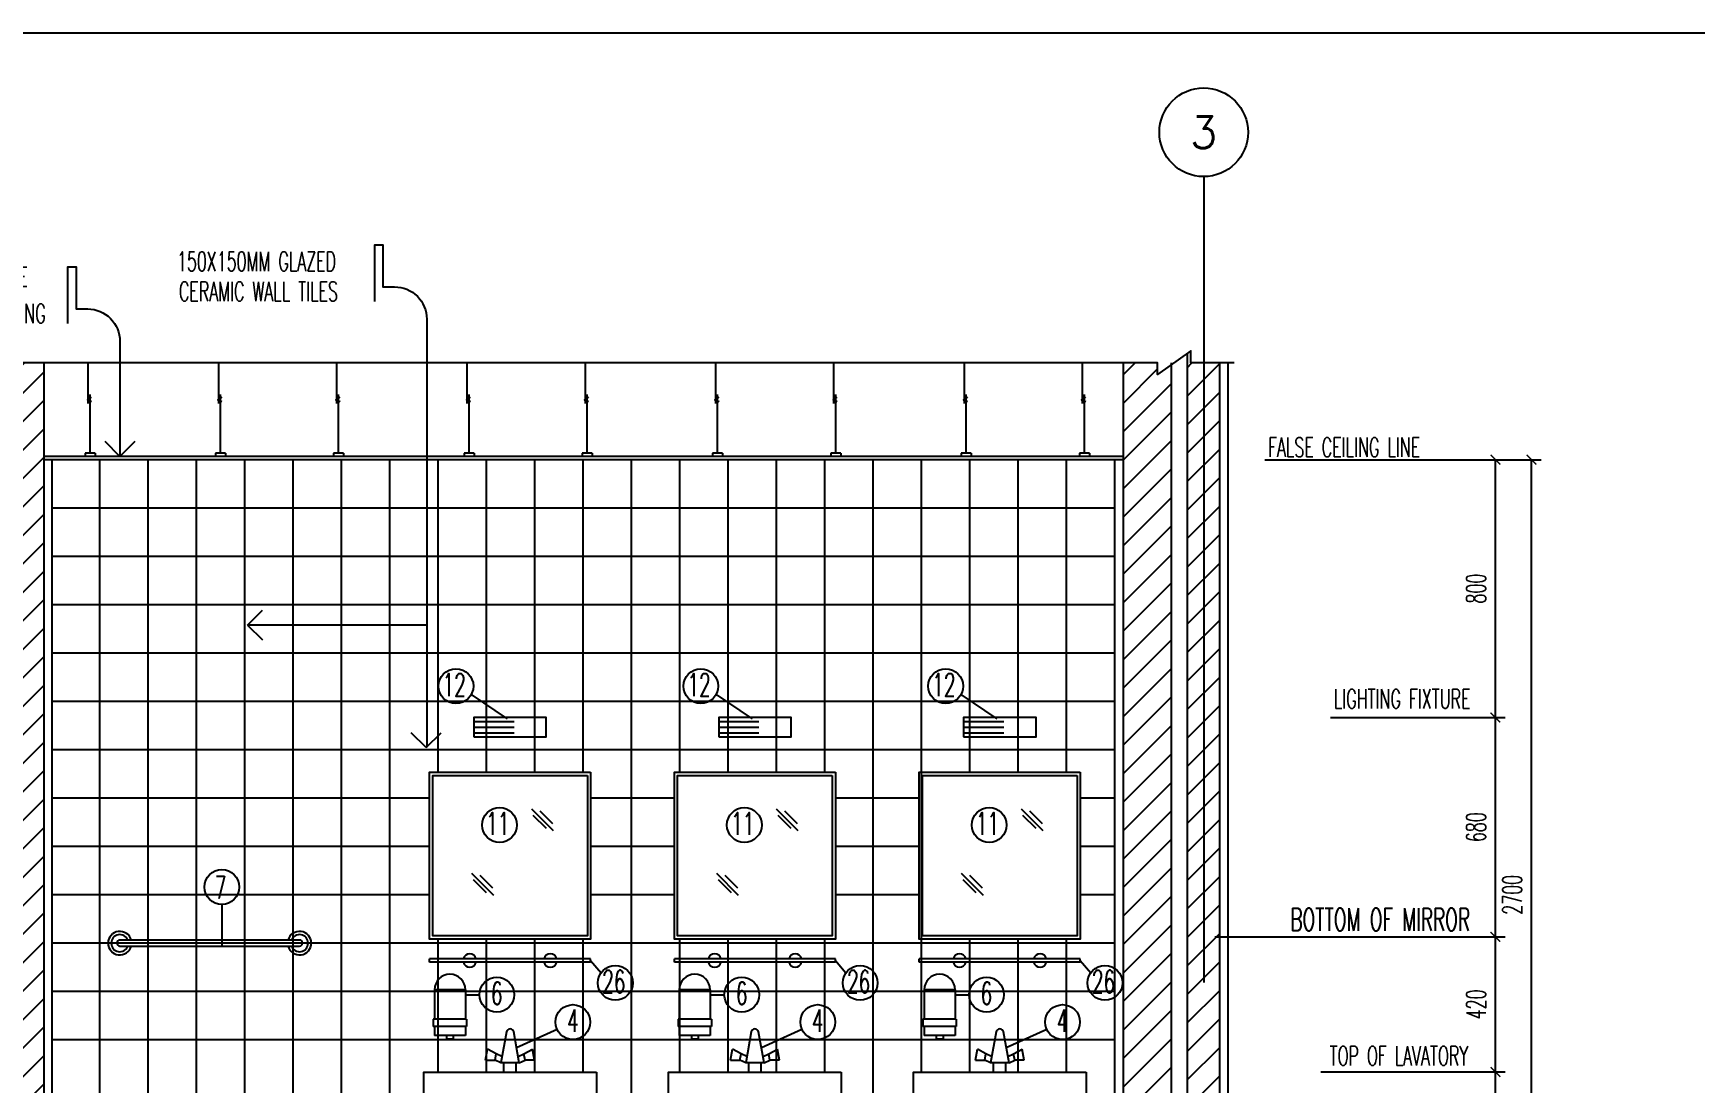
# Model space of a CAD drawing. Extents: x 417682.6 to 417711.5, y 43441 to 43460.9.
# Drawn here: x 417701.73 to 417706.88, y 43457.65 to 43460.9 of the extents above; entities that cross this region are included whole.
import ezdxf
from ezdxf.enums import TextEntityAlignment as Align

# ---------------------------------------------------------------- set-up
doc = ezdxf.new("R2010")
doc.units = 0
doc.header["$MEASUREMENT"] = 0
doc.header["$PDMODE"] = 3
doc.header["$PDSIZE"] = 0.1
doc.linetypes.add('CENTERX2', pattern=[4, 2.5, -0.5, 0.5, -0.5])
doc.linetypes.add('HIDDEN2', pattern=[0.1875, 0.125, -0.0625])
doc.layers.get('0').update_dxf_attribs({"linetype": 'CONTINUOUS'})
doc.layers.get('DEFPOINTS').update_dxf_attribs({"linetype": 'CONTINUOUS'})
for name, color, linetype in [('A-HATCH', 11, 'CONTINUOUS'), ('AX', 6, 'CONTINUOUS'), ('AX-CR', 2, 'CONTINUOUS'), ('AX-TXT', 4, 'CONTINUOUS'), ('AXES', 11, 'CENTERX2'), ('Dimout', 4, 'CONTINUOUS'), ('DW', 7, 'CONTINUOUS'), ('ELE', 3, 'CONTINUOUS'), ('ELV', 7, 'CONTINUOUS'), ('FIX', 3, 'CONTINUOUS'), ('Hatch', 11, 'CONTINUOUS'), ('INSUL', 7, 'CONTINUOUS'), ('K-FUR', 3, 'CONTINUOUS'), ('Plaster', 7, 'CONTINUOUS'), ('SANI', 2, 'CONTINUOUS'), ('Tile', 5, 'CONTINUOUS'), ('TITLE', 6, 'CONTINUOUS'), ('TXT', 2, 'CONTINUOUS'), ('WALL', 6, 'CONTINUOUS'), ('WallPartition', 2, 'CONTINUOUS')]:
    doc.layers.add(name, color=color, linetype=linetype)
doc.styles.add('ROMANS', font='ROMANS.shx', dxfattribs={"width": 0.6})
doc.dimstyles.new('R50', dxfattribs={"dimscale": 0, "dimtxt": 0.06, "dimasz": 0.03, "dimexe": 0.03, "dimexo": 0.03, "dimgap": 0.03, "dimtad": 1, "dimdec": 0, "dimlfac": 1000, "dimzin": 13, "dimdsep": 46, "dimtxsty": 'ROMANS', "dimblk": 'ARCHTICK', "dimcen": 0.09, "dimclrd": 4, "dimclre": 4, "dimclrt": 2, "dimadec": 0, "dimazin": 0, "dimtfac": 1, "dimtdec": 0, "dimtofl": 0, "dimtmove": 2, "dimatfit": 3, "dimldrblk": 'CLOSEDBLANK', "dimfxl": 0, "dimtolj": 1, "dimtzin": 0, "dimarcsym": 0})

# ---------------------------------------------------------------- blocks, each defined once
blk = doc.blocks.new('AXU')
at = {"layer": 'AX-CR'}
blk.add_circle((0, 350), 350, dxfattribs=at)
at = {"layer": 'AX-TXT', "style": 'ROMANS'}
blk.add_attdef('AX', text='', height=250, dxfattribs=at).set_placement((0, 350), align=Align.MIDDLE)
blk = doc.blocks.new('GAN')
for p, q in [((-0.0212, 0.1644), (-0.0212, 0.29)), ((-0.0155, 0.01), (-0.0155, 0.1918)), ((0, 0.01), (-0.031, 0.01)), ((-0.031, 0.01), (-0.031, 0)), ((0, 0.01), (0, 0))]:
    blk.add_line(p, q)
blk.add_lwpolyline([(-0.0118, 0.184), (-0.024, 0.1754), (-0.0113, 0.1703)])
blk = doc.blocks.new('walling')
at = {"layer": 'ELV'}
blk.add_line((0.1363, -1.1797), (-0.4198, -1.1797), dxfattribs=at)
blk.add_lwpolyline([(-0.025, -0.176), (-0.025, 0), (0, 0), (0, -0.1306), (0.0363, -0.1306, -0.414214), (0.1363, -0.2306), (0.1363, -1.5582)], format="xyb", dxfattribs=at)
at = {"layer": 'WALL'}
for p, q in [((-0.4198, -1.1797), (-0.3736, -1.1334)), ((-0.4198, -1.1797), (-0.3736, -1.2259)), ((0.1345, -1.56), (0.0882, -1.5137)), ((0.1345, -1.56), (0.1808, -1.5137))]:
    blk.add_line(p, q, dxfattribs=at)
at = {"layer": 'TXT', "style": 'ROMANS', "width": 0.6}
for s, p in [('150X150MM GLAZED', (-0.639, -0.0816)), ('CERAMIC WALL TILES', (-0.6331, -0.1746))]:
    blk.add_text(s, height=0.06, dxfattribs=at).set_placement(p)
blk = doc.blocks.new('_ARCHTICK')
at = {"color": 0, "linetype": 'ByBlock', "const_width": 0.15}
blk.add_lwpolyline([(-0.5, -0.5), (0.5, 0.5)], dxfattribs=at)
blk = doc.blocks.new('*D48')
at = {"layer": 'DEFPOINTS', "color": 0}
for p in [(417705.693, 43457.6789), (417706.265, 43457.6789), (417705.5192, 43456.8786)]:
    blk.add_point(p, dxfattribs=at)
at = {"layer": 'Dimout', "color": 4, "lineweight": -2}
for p, q in [((417705.723, 43457.6789), (417706.295, 43457.6789)), ((417706.265, 43456.8786), (417706.265, 43457.6789)), ((417705.5492, 43456.8786), (417706.295, 43456.8786))]:
    blk.add_line(p, q, dxfattribs=at)
at = {"layer": 'Dimout', "color": 4, "lineweight": -2, "xscale": 0.03, "yscale": 0.03, "zscale": 0.03}
for p, rotation in [((417706.265, 43457.6789), 90), ((417706.265, 43456.8786), 270)]:
    blk.add_blockref('_ARCHTICK', p, dxfattribs=dict(at, rotation=rotation))
at = {"layer": 'Dimout', "color": 2, "insert": (417706.205, 43457.2788), "char_height": 0.06, "attachment_point": 5, "rotation": 90, "style": 'ROMANS'}
blk.add_mtext('\\A1;800', dxfattribs=at)
blk = doc.blocks.new('_ClosedBlank')
at = {"color": 0, "linetype": 'ByBlock', "lineweight": -2}
for p, q in [((-1, 0.17), (0, 0)), ((-1, 0.17), (-1, -0.17)), ((0, 0), (-1, -0.17))]:
    blk.add_line(p, q, dxfattribs=at)
blk = doc.blocks.new('*D47')
at = {"layer": 'DEFPOINTS', "color": 0}
for p in [(417705.3644, 43458.0981), (417706.265, 43458.0981), (417705.693, 43457.6789)]:
    blk.add_point(p, dxfattribs=at)
at = {"layer": 'Dimout', "color": 4, "lineweight": -2}
for p, q in [((417705.3944, 43458.0981), (417706.295, 43458.0981)), ((417706.265, 43457.6789), (417706.265, 43458.0981)), ((417705.723, 43457.6789), (417706.295, 43457.6789))]:
    blk.add_line(p, q, dxfattribs=at)
at = {"layer": 'Dimout', "color": 4, "lineweight": -2, "xscale": 0.03, "yscale": 0.03, "zscale": 0.03}
for p, rotation in [((417706.265, 43458.0981), 90), ((417706.265, 43457.6789), 270)]:
    blk.add_blockref('_ARCHTICK', p, dxfattribs=dict(at, rotation=rotation))
at = {"layer": 'Dimout', "color": 2, "insert": (417706.205, 43457.8885), "char_height": 0.06, "attachment_point": 5, "rotation": 90, "style": 'ROMANS'}
blk.add_mtext('\\A1;420', dxfattribs=at)
blk = doc.blocks.new('*D46')
at = {"layer": 'DEFPOINTS', "color": 0}
for p in [(417705.723, 43458.7785), (417706.265, 43458.7785), (417705.3644, 43458.0981)]:
    blk.add_point(p, dxfattribs=at)
at = {"layer": 'Dimout', "color": 4, "lineweight": -2}
for p, q in [((417705.753, 43458.7785), (417706.295, 43458.7785)), ((417706.265, 43458.0981), (417706.265, 43458.7785)), ((417705.3944, 43458.0981), (417706.295, 43458.0981))]:
    blk.add_line(p, q, dxfattribs=at)
at = {"layer": 'Dimout', "color": 4, "lineweight": -2, "xscale": 0.03, "yscale": 0.03, "zscale": 0.03}
for p, rotation in [((417706.265, 43458.7785), 90), ((417706.265, 43458.0981), 270)]:
    blk.add_blockref('_ARCHTICK', p, dxfattribs=dict(at, rotation=rotation))
at = {"layer": 'Dimout', "color": 2, "insert": (417706.205, 43458.4383), "char_height": 0.06, "attachment_point": 5, "rotation": 90, "style": 'ROMANS'}
blk.add_mtext('\\A1;680', dxfattribs=at)
blk = doc.blocks.new('*D45')
at = {"layer": 'DEFPOINTS', "color": 0}
for p in [(417705.5192, 43459.5786), (417706.265, 43459.5786), (417705.723, 43458.7785)]:
    blk.add_point(p, dxfattribs=at)
at = {"layer": 'Dimout', "color": 4, "lineweight": -2}
for p, q in [((417705.5492, 43459.5786), (417706.295, 43459.5786)), ((417706.265, 43458.7785), (417706.265, 43459.5786)), ((417705.753, 43458.7785), (417706.295, 43458.7785))]:
    blk.add_line(p, q, dxfattribs=at)
at = {"layer": 'Dimout', "color": 4, "lineweight": -2, "xscale": 0.03, "yscale": 0.03, "zscale": 0.03}
for p, rotation in [((417706.265, 43459.5786), 90), ((417706.265, 43458.7785), 270)]:
    blk.add_blockref('_ARCHTICK', p, dxfattribs=dict(at, rotation=rotation))
at = {"layer": 'Dimout', "color": 2, "insert": (417706.205, 43459.1786), "char_height": 0.06, "attachment_point": 5, "rotation": 90, "style": 'ROMANS'}
blk.add_mtext('\\A1;800', dxfattribs=at)
blk = doc.blocks.new('*D44')
at = {"layer": 'DEFPOINTS', "color": 0}
for p in [(417705.723, 43459.5786), (417706.3773, 43459.5786), (417705.7265, 43456.8786)]:
    blk.add_point(p, dxfattribs=at)
at = {"layer": 'Dimout', "color": 4, "lineweight": -2}
for p, q in [((417705.753, 43459.5786), (417706.4073, 43459.5786)), ((417706.3773, 43456.8786), (417706.3773, 43459.5786)), ((417705.7565, 43456.8786), (417706.4073, 43456.8786))]:
    blk.add_line(p, q, dxfattribs=at)
at = {"layer": 'Dimout', "color": 4, "lineweight": -2, "xscale": 0.03, "yscale": 0.03, "zscale": 0.03}
for p, rotation in [((417706.3773, 43459.5786), 90), ((417706.3773, 43456.8786), 270)]:
    blk.add_blockref('_ARCHTICK', p, dxfattribs=dict(at, rotation=rotation))
at = {"layer": 'Dimout', "color": 2, "insert": (417706.3173, 43458.2286), "char_height": 0.06, "attachment_point": 5, "rotation": 90, "style": 'ROMANS'}
blk.add_mtext('\\A1;2700', dxfattribs=at)
blk = doc.blocks.new('A$C753C42D5')
at = {"layer": 'SANI', "linetype": 'Continuous'}
for p, q in [((0.2568, 0.9248), (0.2394, 0.8287)), ((0.2968, 0.8287), (0.2793, 0.9248)), ((0.1923, 0.8373), (0.1985, 0.8714)), ((0.1923, 0.8373), (0.2215, 0.8373)), ((0.225, 0.8568), (0.1985, 0.8714)), ((0.2215, 0.8373), (0.225, 0.8568)), ((0.2394, 0.8287), (0.2215, 0.8373)), ((0.2429, 0.8483), (0.225, 0.8568)), ((0.2968, 0.8287), (0.2394, 0.8287)), ((0.2489, 0.8), (0.2489, 0.8287)), ((0.2872, 0.8), (0.2872, 0.8287)), ((0.2933, 0.8483), (0.3112, 0.8568)), ((0.2968, 0.8287), (0.3147, 0.8373)), ((0.3112, 0.8568), (0.3377, 0.8714)), ((0.3147, 0.8373), (0.3112, 0.8568)), ((0.3439, 0.8373), (0.3147, 0.8373)), ((0.3439, 0.8373), (0.3377, 0.8714)), ((0.2252, 0.5724), (0.1713, 0)), ((0.3109, 0.5724), (0.3648, 0))]:
    blk.add_line(p, q, dxfattribs=at)
at = {"layer": 'SANI', "linetype": 'HIDDEN2'}
for p, q in [((0.2441, 0.57), (0.2441, 0.5382)), ((0.292, 0.57), (0.292, 0.5382)), ((0.2968, 0.5382), (0.2394, 0.5382)), ((0.2394, 0.5382), (0.2394, 0.5094)), ((0.2968, 0.5382), (0.2968, 0.5094)), ((0.2394, 0.5094), (0.2489, 0.4903)), ((0.2489, 0.4903), (0.2489, 0.4616)), ((0.2872, 0.4903), (0.2968, 0.5094)), ((0.2872, 0.4903), (0.2872, 0.4616)), ((0.2394, 0.4328), (0.2489, 0.4616)), ((0.2394, 0.4328), (0.2394, 0.3179)), ((0.2872, 0.4616), (0.2968, 0.4328)), ((0.2968, 0.4328), (0.2968, 0.3179))]:
    blk.add_line(p, q, dxfattribs=at)
at = {"layer": 'SANI', "linetype": 'Continuous'}
blk.add_lwpolyline([(0.5362, 0.8), (0.5362, 0.789), (0.5362, 0.7282), (0, 0.7282), (0, 0.789), (0, 0.8)], close=True, dxfattribs=at)
for points in [[(0.517, 0.7282, -0.000994), (0.517, 0.7278, -0.145509)], [(0.5158, 0.7124, -0.107261), (0.5003, 0.6716, -0.107169), (0.4442, 0.6162, -0.077294), (0.3677, 0.5829, -0.06439), (0.2685, 0.57, -0.06439), (0.1694, 0.5829, -0.077294), (0.0929, 0.6162, -0.107169), (0.0368, 0.6716, -0.107938), (0.0212, 0.7126, -0.000994)]]:
    blk.add_lwpolyline(points, format="xyb", dxfattribs=at)
for centre, radius, start, end in [((0.2681, 0.9226), 0.0115, 9.5273, 170.4727), ((0.0024, 0.709), 0.0191, 10.8078, 88.4915), ((0.5347, 0.709), 0.0191, 89.1936, 170.0196)]:
    blk.add_arc(centre, radius, start, end, dxfattribs=at)
at = {"layer": 'SANI', "linetype": 'HIDDEN2'}
blk.add_arc((0.2681, 0.3179), 0.0287, 180, 0, dxfattribs=at)
blk = doc.blocks.new('ceil')
at = {"layer": 'ELV'}
blk.add_lwpolyline([(-0.1613, 0.4121), (-0.1613, 0.5881), (-0.1363, 0.5881), (-0.1363, 0.4575), (-0.1, 0.4575, -0.414214), (0, 0.3575), (0, 0)], format="xyb", dxfattribs=at)
at = {"layer": 'WALL'}
blk.add_lwpolyline([(0.0463, 0.0463), (0, 0), (-0.0463, 0.0463)], dxfattribs=at)
at = {"layer": 'TXT', "style": 'ROMANS', "width": 0.6}
for s, p in [('ALOMONUME', (-0.5788, 0.5268)), (' STRIPE CEILING', (-0.6209, 0.4135))]:
    blk.add_text(s, height=0.06, dxfattribs=at).set_placement(p)

msp = doc.modelspace()

# ---------------------------------------------------------------- hatches: boundary and pattern name
at = {"layer": 'A-HATCH'}
h = msp.add_hatch(dxfattribs=at)
h.set_pattern_fill('ANSI31', color=256, scale=0.5, style=0)
h.set_pattern_definition([(45, (-144.22305, -31.162755), (-0.044194173824, 0.044194173824), [])])
h.paths.add_polyline_path([(417701.7597, 43459.8786), (417701.6097, 43459.8786), (417701.6097, 43456.8236), (417701.7597, 43456.8236)])
h.paths.add_polyline_path([(417701.5597, 43459.9004), (417701.4785, 43459.843), (417701.4785, 43459.8786), (417701.3347, 43459.8786), (417701.3347, 43456.8236), (417701.5597, 43456.8236)])
h.paths.add_polyline_path([(417705.2597, 43459.8736), (417705.2164, 43459.843), (417705.2164, 43459.8786), (417705.1097, 43459.8786), (417705.1097, 43456.8286), (417705.2597, 43456.8286)])
h.paths.add_polyline_path([(417705.3597, 43459.8786), (417705.3193, 43459.8786), (417705.3193, 43459.9158), (417705.3097, 43459.909), (417705.3097, 43456.8286), (417705.3597, 43456.8286)])
h.paths.add_polyline_path([(417705.4097, 43459.8786), (417705.3597, 43459.8786), (417705.3597, 43456.8286), (417705.4097, 43456.8286)])

# ---------------------------------------------------------------- linework, layer by layer
for p, q in [((417705.1097, 43459.5886), (417701.7597, 43459.5886)), ((417705.1097, 43459.5786), (417701.7597, 43459.5786))]:
    msp.add_line(p, q)
at = {"layer": 'AXES'}
msp.add_line((417705.3597, 43460.4568), (417705.3597, 43456.0029), dxfattribs=at)
at = {"layer": 'DW'}
for p, q in [((417703.0859, 43458.8499), (417703.198, 43458.7742)), ((417703.8459, 43458.8499), (417703.958, 43458.7742)), ((417704.6059, 43458.8499), (417704.718, 43458.7742)), ((417702.312, 43458.1988), (417702.312, 43458.0691)), ((417703.4567, 43458.025), (417703.4892, 43457.9863)), ((417704.2167, 43458.025), (417704.2492, 43457.9863)), ((417704.9767, 43458.025), (417705.0092, 43457.9863)), ((417703.0679, 43457.9187), (417703.1117, 43457.9187)), ((417703.8279, 43457.9187), (417703.8717, 43457.9187)), ((417704.5879, 43457.9187), (417704.6317, 43457.9187)), ((417703.2267, 43457.7553), (417703.3525, 43457.8118)), ((417703.9867, 43457.7553), (417704.1125, 43457.8118)), ((417704.7467, 43457.7553), (417704.8725, 43457.8118))]:
    msp.add_line(p, q, dxfattribs=at)
at = {"layer": 'ELE'}
msp.add_lwpolyline([(417705.4547, 43459.8786), (417705.3193, 43459.8786), (417705.3193, 43459.9158), (417705.2164, 43459.843), (417705.2164, 43459.8786), (417701.5814, 43459.8786), (417701.5814, 43459.9158), (417701.4785, 43459.843), (417701.4785, 43459.8786), (417701.1987, 43459.8786)], dxfattribs=at)
at = {"layer": 'FIX'}
for p, q in [((417703.3414, 43458.4266), (417703.2738, 43458.4942)), ((417703.3193, 43458.434), (417703.2787, 43458.4746)), ((417703.339, 43458.4487), (417703.2996, 43458.4881)), ((417704.1014, 43458.4266), (417704.0338, 43458.4942)), ((417704.0793, 43458.434), (417704.0387, 43458.4746)), ((417704.099, 43458.4487), (417704.0596, 43458.4881)), ((417704.8614, 43458.4266), (417704.7938, 43458.4942)), ((417704.8393, 43458.434), (417704.7987, 43458.4746)), ((417704.859, 43458.4487), (417704.8196, 43458.4881)), ((417703.1558, 43458.2269), (417703.0882, 43458.2945)), ((417703.1337, 43458.2343), (417703.0931, 43458.2748)), ((417703.1533, 43458.249), (417703.114, 43458.2884)), ((417703.9158, 43458.2269), (417703.8482, 43458.2945)), ((417703.8937, 43458.2343), (417703.8531, 43458.2748)), ((417703.9133, 43458.249), (417703.874, 43458.2884)), ((417704.6758, 43458.2269), (417704.6082, 43458.2945)), ((417704.6537, 43458.2343), (417704.6131, 43458.2748)), ((417704.6733, 43458.249), (417704.634, 43458.2884))]:
    msp.add_line(p, q, dxfattribs=at)
at = {"layer": 'FIX', "color": 2}
for p, q in [((417702.9567, 43458.0196), (417702.9567, 43458.0304)), ((417703.4567, 43458.0304), (417702.9567, 43458.0304)), ((417703.4567, 43458.0196), (417702.9567, 43458.0196)), ((417703.4567, 43458.0196), (417703.4567, 43458.0304)), ((417703.7167, 43458.0196), (417703.7167, 43458.0304)), ((417704.2167, 43458.0304), (417703.7167, 43458.0304)), ((417704.2167, 43458.0196), (417703.7167, 43458.0196)), ((417704.2167, 43458.0196), (417704.2167, 43458.0304)), ((417704.4767, 43458.0196), (417704.4767, 43458.0304)), ((417704.9767, 43458.0304), (417704.4767, 43458.0304)), ((417704.9767, 43458.0196), (417704.4767, 43458.0196)), ((417704.9767, 43458.0196), (417704.9767, 43458.0304))]:
    msp.add_line(p, q, dxfattribs=at)
for points in [[(417703.4567, 43458.6086), (417703.4567, 43458.0909), (417702.9567, 43458.0909), (417702.9567, 43458.6086)], [(417703.4467, 43458.5986), (417703.4467, 43458.1009), (417702.9667, 43458.1009), (417702.9667, 43458.5986)], [(417704.2167, 43458.6086), (417704.2167, 43458.0909), (417703.7167, 43458.0909), (417703.7167, 43458.6086)], [(417704.2067, 43458.5986), (417704.2067, 43458.1009), (417703.7267, 43458.1009), (417703.7267, 43458.5986)], [(417704.9767, 43458.6086), (417704.9767, 43458.0909), (417704.4767, 43458.0909), (417704.4767, 43458.6086)], [(417704.9667, 43458.5986), (417704.9667, 43458.1009), (417704.4867, 43458.1009), (417704.4867, 43458.5986)]]:
    msp.add_lwpolyline(points, close=True, dxfattribs=at)
at = {"layer": 'FIX'}
msp.add_lwpolyline([(417701.9955, 43458.0881, 1), (417701.9955, 43458.0691), (417702.553, 43458.0691, 1), (417702.553, 43458.0881)], format="xyb", close=True, dxfattribs=at)
at = {"layer": 'FIX', "color": 2}
for centre in [(417703.0387, 43458.876), (417703.7987, 43458.876), (417704.5587, 43458.876), (417703.1739, 43458.4451), (417703.9339, 43458.4451), (417704.6939, 43458.4451), (417702.312, 43458.2528), (417703.5333, 43457.9552), (417704.2933, 43457.9552), (417705.0533, 43457.9552), (417703.1657, 43457.9187), (417703.9257, 43457.9187), (417704.6857, 43457.9187), (417703.4017, 43457.8338), (417704.1617, 43457.8338), (417704.9217, 43457.8338)]:
    msp.add_circle(centre, 0.054, dxfattribs=at)
at = {"layer": 'FIX'}
for centre, radius, start, end in [((417701.9955, 43458.0786), 0.0366, 15.0689, 344.931), ((417701.9955, 43458.0786), 0.0266, 20.9518, 339.0482), ((417702.553, 43458.0786), 0.0366, 195.069, 164.9311), ((417702.553, 43458.0786), 0.0266, 200.9518, 159.0482)]:
    msp.add_arc(centre, radius, start, end, dxfattribs=at)
at = {"layer": 'FIX', "color": 2}
for centre, start, end in [((417703.0817, 43458.025), 15.2023, 164.7977), ((417703.3317, 43458.025), 15.2023, 164.7977), ((417703.8417, 43458.025), 15.2023, 164.7977), ((417704.0917, 43458.025), 15.2023, 164.7977), ((417704.6017, 43458.025), 15.2023, 164.7977), ((417704.8517, 43458.025), 15.2023, 164.7977), ((417703.0817, 43458.025), 195.2023, 344.7977), ((417703.3317, 43458.025), 195.2023, 344.7977), ((417703.8417, 43458.025), 195.2023, 344.7977), ((417704.0917, 43458.025), 195.2023, 344.7977), ((417704.6017, 43458.025), 195.2023, 344.7977), ((417704.8517, 43458.025), 195.2023, 344.7977)]:
    msp.add_arc(centre, 0.0206, start, end, dxfattribs=at)
at = {"layer": 'Hatch', "linetype": 'HIDDEN2'}
for p, q in [((417703.0942, 43458.7666), (417703.3192, 43458.7666)), ((417703.8542, 43458.7666), (417704.0792, 43458.7666)), ((417704.6142, 43458.7666), (417704.8392, 43458.7666)), ((417703.0942, 43458.7486), (417703.3192, 43458.7486)), ((417703.0942, 43458.7306), (417703.3192, 43458.7306)), ((417703.8542, 43458.7486), (417704.0792, 43458.7486)), ((417703.8542, 43458.7306), (417704.0792, 43458.7306)), ((417704.6142, 43458.7486), (417704.8392, 43458.7486)), ((417704.6142, 43458.7306), (417704.8392, 43458.7306))]:
    msp.add_line(p, q, dxfattribs=at)
at = {"layer": 'INSUL'}
for p, q in [((417705.3097, 43456.8286), (417705.3097, 43459.909)), ((417705.2597, 43456.8286), (417705.2597, 43459.8786))]:
    msp.add_line(p, q, dxfattribs=at)
at = {"layer": 'Plaster'}
for p, q in [((417705.4357, 43456.8786), (417705.4357, 43459.8786)), ((417701.7857, 43456.8786), (417701.7857, 43459.5786)), ((417705.0837, 43456.8786), (417705.0837, 43459.5786))]:
    msp.add_line(p, q, dxfattribs=at)
at = {"layer": 'SANI'}
for p, q in [((417702.972, 43457.9342), (417702.972, 43457.8432)), ((417703.0679, 43457.9342), (417702.972, 43457.9342)), ((417703.0679, 43457.9342), (417703.0679, 43457.8432)), ((417703.732, 43457.9342), (417703.732, 43457.8432)), ((417703.8279, 43457.9342), (417703.732, 43457.9342)), ((417703.8279, 43457.9342), (417703.8279, 43457.8432)), ((417704.492, 43457.9342), (417704.492, 43457.8432)), ((417704.5879, 43457.9342), (417704.492, 43457.9342)), ((417704.5879, 43457.9342), (417704.5879, 43457.8432)), ((417702.9681, 43457.8432), (417702.9681, 43457.8202)), ((417703.0717, 43457.8432), (417702.9681, 43457.8432)), ((417703.0717, 43457.8432), (417703.0717, 43457.8202)), ((417703.7281, 43457.8432), (417703.7281, 43457.8202)), ((417703.8317, 43457.8432), (417703.7281, 43457.8432)), ((417703.8317, 43457.8432), (417703.8317, 43457.8202)), ((417704.4881, 43457.8432), (417704.4881, 43457.8202)), ((417704.5917, 43457.8432), (417704.4881, 43457.8432)), ((417704.5917, 43457.8432), (417704.5917, 43457.8202)), ((417703.0717, 43457.8202), (417702.9681, 43457.8202)), ((417702.972, 43457.8202), (417702.972, 43457.7918)), ((417703.0679, 43457.7918), (417702.972, 43457.7918)), ((417703.0094, 43457.7918), (417703.0094, 43457.7803)), ((417703.0305, 43457.7918), (417703.0305, 43457.7803)), ((417703.0679, 43457.8202), (417703.0679, 43457.7918)), ((417703.8317, 43457.8202), (417703.7281, 43457.8202)), ((417703.732, 43457.8202), (417703.732, 43457.7918)), ((417703.8279, 43457.7918), (417703.732, 43457.7918)), ((417703.7694, 43457.7918), (417703.7694, 43457.7803)), ((417703.7905, 43457.7918), (417703.7905, 43457.7803)), ((417703.8279, 43457.8202), (417703.8279, 43457.7918)), ((417704.5917, 43457.8202), (417704.4881, 43457.8202)), ((417704.492, 43457.8202), (417704.492, 43457.7918)), ((417704.5879, 43457.7918), (417704.492, 43457.7918)), ((417704.5294, 43457.7918), (417704.5294, 43457.7803)), ((417704.5505, 43457.7918), (417704.5505, 43457.7803)), ((417704.5879, 43457.8202), (417704.5879, 43457.7918)), ((417703.0305, 43457.7803), (417703.0094, 43457.7803)), ((417703.7905, 43457.7803), (417703.7694, 43457.7803)), ((417704.5505, 43457.7803), (417704.5294, 43457.7803))]:
    msp.add_line(p, q, dxfattribs=at)
for points in [[(417703.0942, 43458.7186), (417703.3192, 43458.7186), (417703.3192, 43458.7786), (417703.0942, 43458.7786)], [(417703.8542, 43458.7186), (417704.0792, 43458.7186), (417704.0792, 43458.7786), (417703.8542, 43458.7786)], [(417704.6142, 43458.7186), (417704.8392, 43458.7186), (417704.8392, 43458.7786), (417704.6142, 43458.7786)]]:
    msp.add_lwpolyline(points, close=True, dxfattribs=at)
for centre in [(417703.0199, 43457.9342), (417703.7799, 43457.9342), (417704.5399, 43457.9342)]:
    msp.add_arc(centre, 0.0479, 0, 180, dxfattribs=at)
at = {"layer": 'Tile'}
for p, q in [((417701.9337, 43456.8786), (417701.9337, 43459.5786)), ((417702.0837, 43456.8786), (417702.0837, 43459.5786)), ((417702.2337, 43456.8786), (417702.2337, 43459.5786)), ((417702.3837, 43456.8786), (417702.3837, 43459.5786)), ((417702.5337, 43456.8786), (417702.5337, 43459.5786)), ((417702.6837, 43456.8786), (417702.6837, 43459.5786)), ((417702.8337, 43456.8786), (417702.8337, 43459.5786)), ((417702.9837, 43458.6086), (417702.9837, 43459.5786)), ((417703.1337, 43458.6086), (417703.1337, 43459.5786)), ((417703.2837, 43458.6086), (417703.2837, 43459.5786)), ((417703.4337, 43458.6086), (417703.4337, 43459.5786)), ((417703.5837, 43456.8786), (417703.5837, 43459.5786)), ((417703.7337, 43458.6086), (417703.7337, 43459.5786)), ((417703.8837, 43458.6086), (417703.8837, 43459.5786)), ((417704.0337, 43458.6086), (417704.0337, 43459.5786)), ((417704.1837, 43458.6086), (417704.1837, 43459.5786)), ((417704.3337, 43456.8786), (417704.3337, 43459.5786)), ((417704.4837, 43457.6786), (417704.4837, 43459.5786)), ((417704.6337, 43458.6086), (417704.6337, 43459.5786)), ((417704.7837, 43458.6086), (417704.7837, 43459.5786)), ((417704.9337, 43458.6086), (417704.9337, 43459.5786)), ((417705.0837, 43459.4286), (417701.7857, 43459.4286)), ((417705.0837, 43459.2786), (417701.7857, 43459.2786)), ((417705.0837, 43459.1286), (417701.7857, 43459.1286)), ((417705.0837, 43458.9786), (417701.7857, 43458.9786)), ((417705.0837, 43458.8286), (417701.7857, 43458.8286)), ((417705.0837, 43458.6786), (417701.7857, 43458.6786)), ((417702.9567, 43458.5286), (417701.7857, 43458.5286)), ((417703.7167, 43458.5286), (417703.4567, 43458.5286)), ((417704.4767, 43458.5286), (417704.2167, 43458.5286)), ((417705.0837, 43458.5286), (417704.9767, 43458.5286)), ((417702.9567, 43458.3786), (417701.7857, 43458.3786)), ((417703.7167, 43458.3786), (417703.4567, 43458.3786)), ((417704.4767, 43458.3786), (417704.2167, 43458.3786)), ((417705.0837, 43458.3786), (417704.9767, 43458.3786)), ((417702.9567, 43458.2286), (417701.7857, 43458.2286)), ((417703.7167, 43458.2286), (417703.4567, 43458.2286)), ((417704.4767, 43458.2286), (417704.2167, 43458.2286)), ((417705.0837, 43458.2286), (417704.9767, 43458.2286)), ((417705.0837, 43458.0786), (417701.7857, 43458.0786)), ((417702.9837, 43457.6786), (417702.9837, 43458.0909)), ((417703.1337, 43457.6786), (417703.1337, 43458.0909)), ((417703.2837, 43457.6786), (417703.2837, 43458.0909)), ((417703.4337, 43457.6786), (417703.4337, 43458.0909)), ((417703.7337, 43457.6786), (417703.7337, 43458.0909)), ((417703.8837, 43457.6786), (417703.8837, 43458.0909)), ((417704.0337, 43457.6786), (417704.0337, 43458.0909)), ((417704.1837, 43457.6786), (417704.1837, 43458.0909)), ((417704.6337, 43457.6786), (417704.6337, 43458.0909)), ((417704.7837, 43457.6786), (417704.7837, 43458.0909)), ((417704.9337, 43457.6786), (417704.9337, 43458.0909)), ((417705.0837, 43457.9286), (417701.7857, 43457.9286)), ((417705.0837, 43457.7786), (417701.7857, 43457.7786))]:
    msp.add_line(p, q, dxfattribs=at)
at = {"layer": 'TITLE'}
msp.add_line((417710.9329, 43460.9016), (417682.6079, 43460.9016), dxfattribs=at)
at = {"layer": 'WALL'}
for p, q in [((417701.7597, 43459.8786), (417701.7597, 43456.8236)), ((417705.1097, 43459.8786), (417705.1097, 43456.8286)), ((417705.4097, 43456.8286), (417705.4097, 43459.8786))]:
    msp.add_line(p, q, dxfattribs=at)

# ---------------------------------------------------------------- block references
for p in [(417701.9186, 43459.5886), (417702.3234, 43459.5886), (417702.6901, 43459.5886), (417703.095, 43459.5886), (417703.4617, 43459.5886), (417703.8665, 43459.5886), (417704.2332, 43459.5886), (417704.6381, 43459.5886), (417705.0048, 43459.5886)]:
    msp.add_blockref('GAN', p)
at = {"layer": 'AX', "xscale": 0.0003928571428904044, "yscale": 0.0003928571200231101, "zscale": 0.0003928571242306922}
msp.add_blockref('AXU', (417705.3597, 43460.4568), dxfattribs=at).add_auto_attribs({'AX': '3'})
at = {"layer": 'K-FUR'}
msp.add_blockref('ceil', (417701.9957, 43459.5886), dxfattribs=at)
at = {"layer": 'WALL'}
msp.add_blockref('walling', (417702.8118, 43460.2453), dxfattribs=at)
at = {"layer": 'WallPartition'}
for p in [(417702.9386, 43456.8786), (417703.6986, 43456.8786), (417704.4586, 43456.8786)]:
    msp.add_blockref('A$C753C42D5', p, dxfattribs=at)

# ---------------------------------------------------------------- texts
at = {"layer": 'TXT', "style": 'ROMANS', "width": 0.6}
for s, height, p in [('FALSE CEILING LINE', 0.06, (417705.5596, 43459.587)), ('12', 0.07, (417702.9972, 43458.8452)), ('12', 0.07, (417703.7572, 43458.8452)), ('12', 0.07, (417704.5172, 43458.8452)), ('LIGHTING FIXTURE', 0.06, (417705.7637, 43458.8067)), ('11', 0.07, (417703.1325, 43458.4142)), ('11', 0.07, (417703.8925, 43458.4142)), ('11', 0.07, (417704.6525, 43458.4142)), ('7', 0.07, (417702.29, 43458.216)), ('BOTTOM OF MIRROR', 0.07, (417705.6284, 43458.117)), ('26', 0.07, (417703.4927, 43457.9243)), ('26', 0.07, (417704.2527, 43457.9243)), ('26', 0.07, (417705.0127, 43457.9243)), ('6', 0.07, (417703.1474, 43457.8878)), ('6', 0.07, (417703.9074, 43457.8878)), ('6', 0.07, (417704.6674, 43457.8878)), ('4', 0.07, (417703.3835, 43457.803)), ('4', 0.07, (417704.1435, 43457.803)), ('4', 0.07, (417704.9035, 43457.803)), ('TOP OF LAVATORY', 0.06, (417705.7505, 43457.6992))]:
    msp.add_text(s, height=height, dxfattribs=at).set_placement(p)

# ---------------------------------------------------------------- dimensions: what is measured, and where the dimension line sits
at = {"layer": 'Dimout'}
for base, p1, p2, picture, middle in [((417706.265, 43459.5786), (417705.723, 43458.7785), (417705.5192, 43459.5786), '*D45', (417706.205, 43459.1786)), ((417706.3773, 43459.5786), (417705.7265, 43456.8786), (417705.723, 43459.5786), '*D44', (417706.3173, 43458.2286)), ((417706.265, 43458.7785), (417705.3644, 43458.0981), (417705.723, 43458.7785), '*D46', (417706.205, 43458.4383)), ((417706.265, 43457.6789), (417705.5192, 43456.8786), (417705.693, 43457.6789), '*D48', (417706.205, 43457.2788))]:
    dim = msp.add_linear_dim(base=base, p1=p1, p2=p2, angle=90, dimstyle='R50', override={"dimscale": 1}, dxfattribs=at)
    dim.commit()
    dim.dimension.update_dxf_attribs({"geometry": picture, "text_midpoint": middle})
dim = msp.add_linear_dim(base=(417706.265, 43458.0981), p1=(417705.693, 43457.6789), p2=(417705.3644, 43458.0981), angle=90, text='420', dimstyle='R50', override={"dimscale": 1}, dxfattribs=at)
dim.commit()
dim.dimension.update_dxf_attribs({"geometry": '*D47', "text_midpoint": (417706.205, 43457.8885)})

doc.saveas('drawing.dxf')
